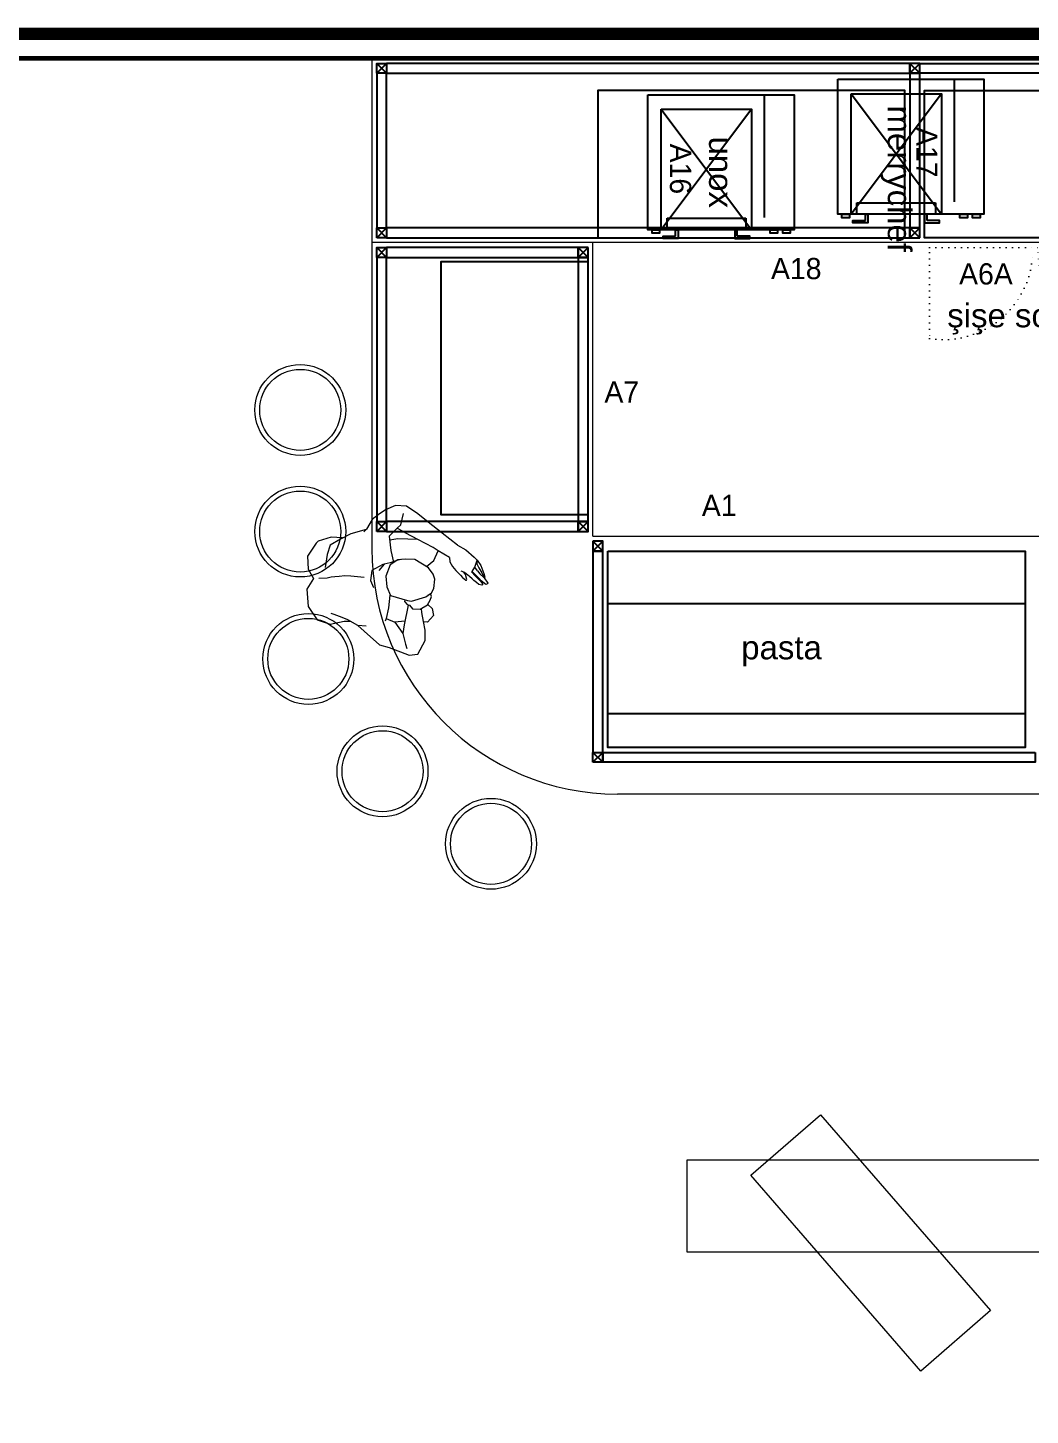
# Model space of a CAD drawing. Header units: centimetres. Extents: x -20963 to 233486, y -95276 to 159172.
# Drawn here: x 105426 to 105834, y 32191 to 32756 of the extents above; entities that cross this region are included whole.
import ezdxf
from ezdxf.enums import TextEntityAlignment as Align
from ezdxf.lldxf.tags import DXFTag

# ---------------------------------------------------------------- set-up
doc = ezdxf.new("R2010")
doc.units = ezdxf.units.CM
doc.header["$LTSCALE"] = 10
doc.header["$MEASUREMENT"] = 0
for name, pattern in [('DASHDOT2', [0.5, 0.25, -0.125, 0, -0.125]), ('DOT', [0.25, 0, -0.25]), ('HIDDENX2', [0.75, 0.5, -0.25])]:
    doc.linetypes.add(name, pattern=pattern)
for name, color, linetype, lineweight in [('-DWG_DETAY4', 7, 'DOT', 18), ('006 plans$0$A-WALL-FULL', 6, 'Continuous', 60), ('ARK_AHŞAP', 45, 'Continuous', 15), ('ARK_METAL', 252, 'Continuous', 15)]:
    doc.layers.add(name, color=color, linetype=linetype, lineweight=lineweight)
for name, color, linetype in [('A-MA-DEMISE LINE', 10, 'DASHDOT2'), ('CG TASARIM LOGO', 7, 'Continuous'), ('Kıtc-002 Çizgi', 7, 'Continuous'), ('Kıtc-006 Yazı 001', 1, 'Continuous'), ('Kıtc-040 Detay', 7, 'Continuous'), ('LP-DIMENSION_INT_100', 51, 'Continuous')]:
    doc.layers.add(name, color=color, linetype=linetype)
doc.styles.get("Standard").update_dxf_attribs({"font": 'arial.ttf'})
doc.styles.add('TAKSİM', font='GOTHIC.TTF', dxfattribs={"height": 20})
tags = doc.linetypes.add('DASHED', pattern=[19.05, 12.7, -6.35]).pattern_tags.tags
tags[6:7] = [DXFTag(74, 4), DXFTag(75, 0), DXFTag(340, '0'), DXFTag(46, 1.0), DXFTag(50, 0.0), DXFTag(44, 0.0), DXFTag(45, 0.0)]
tags[4:5] = [DXFTag(74, 4), DXFTag(75, 0), DXFTag(340, '0'), DXFTag(46, 1.0), DXFTag(50, 0.0), DXFTag(44, 0.0), DXFTag(45, 0.0)]

# ---------------------------------------------------------------- blocks, each defined once
blk = doc.blocks.new('gfgf')
at = {"layer": '006 plans$0$A-WALL-FULL'}
blk.add_line((397607.4, 254750), (389963.4, 254750), dxfattribs=at)
at = {"layer": 'A-MA-DEMISE LINE', "color": 12, "linetype": 'DASHDOT2', "ltscale": 1000, "const_width": 50}
blk.add_lwpolyline([(389939.4, 254849.9), (406247.4, 254850), (406247.4, 245201.1), (390696.7, 245201.1), (390696.7, 245924), (389939.4, 245924)], close=True, dxfattribs=at)
blk = doc.blocks.new('PLAN')
at = {"layer": 'A-MA-DEMISE LINE', "color": 4, "xscale": 0.1, "yscale": 0.1, "zscale": 0.1}
blk.add_blockref('gfgf', (62317.38, 7268.24, 0), dxfattribs=at)
blk = doc.blocks.new('A$C37970E4B')
at = {"layer": 'Kıtc-002 Çizgi', "linetype": 'HIDDENX2', "ltscale": 10}
blk.add_line((47.35, 58.54), (47.35, 3.54), dxfattribs=at)
at = {"layer": 'Kıtc-002 Çizgi', "linetype": 'DASHED'}
for p, q in [((5.44, 52.59), (42.17, 3.54)), ((42.17, 52.59), (5.44, 3.54))]:
    blk.add_line(p, q, dxfattribs=at)
at = {"layer": 'Kıtc-002 Çizgi'}
for points in [[(0, 58.54), (59.5, 58.54), (59.5, 3.54), (0, 3.54)], [(1.67, 3.54), (4.73, 3.54), (4.73, 2.12), (1.67, 2.12)], [(49.71, 3.53), (52.78, 3.53), (52.78, 2.12), (49.71, 2.12)], [(54.9, 3.53), (57.96, 3.53), (57.96, 2.12), (54.9, 2.12)]]:
    blk.add_lwpolyline(points, close=True, dxfattribs=at)
at = {"layer": 'Kıtc-002 Çizgi', "linetype": 'DASHED'}
blk.add_lwpolyline([(5.44, 52.59), (42.17, 52.59), (42.17, 3.54), (5.44, 3.54)], close=True, dxfattribs=at)
at = {"layer": 'Kıtc-002 Çizgi', "linetype": 'HIDDENX2', "ltscale": 10}
blk.add_lwpolyline([(7.79, 8.25), (39.81, 8.25), (39.81, 3.54), (7.79, 3.54)], close=True, dxfattribs=at)
at = {"layer": 'Kıtc-002 Çizgi'}
for points in [[(11.27, 0), (6.14, 0), (6.15, 1), (11.27, 1)], [(11.27, 1), (11.27, 3.53), (12.27, 3.53), (12.27, 0), (11.27, 0)], [(36.33, 1), (36.33, 3.53), (35.33, 3.53), (35.33, 0), (36.33, 0)], [(36.33, 0), (41.46, 0), (41.45, 1), (36.33, 1)]]:
    blk.add_lwpolyline(points, dxfattribs=at)
blk = doc.blocks.new('A$C14D17327')
at = {"layer": 'Kıtc-002 Çizgi', "color": 1, "elevation": 0}
blk.add_lwpolyline([(0, 4), (4, 4), (4, 0), (0, 0)], close=True, dxfattribs=at)
for points in [[(0, 4), (4, 0)], [(0, 0), (4, 4)]]:
    blk.add_lwpolyline(points, dxfattribs=at)
blk = doc.blocks.new('A$C2B571010')
at = {"layer": '-DWG_DETAY4', "color": 0}
for p, q in [((30.52, 37.46), (72.52, 37.46)), ((74.52, 37.46), (116.52, 37.46))]:
    blk.add_line(p, q, dxfattribs=at)
for points in [[(30.52, 35.46), (30.52, 0.46, 0.454885), (72.49, 35.46, 0.414214)], [(116.52, 35.46), (116.52, 0.46, -0.454885), (74.55, 35.46, -0.414214)]]:
    blk.add_lwpolyline(points, format="xyb", dxfattribs=at)
blk.add_lwpolyline([(118.52, 101.46), (118.52, 41.46), (28.52, 41.46), (28.52, 101.46)], close=True)
blk = doc.blocks.new('dada')
for p, q in [((219973.43, -31806.86), (219967.82, -31810.1)), ((219980.49, -31806.97), (219973.43, -31806.86)), ((219984.71, -31810.01), (219980.49, -31806.97)), ((219988.56, -31808.22), (219984.71, -31810.01)), ((219993.91, -31808.37), (219988.56, -31808.22)), ((219998.88, -31812.26), (219993.91, -31808.37)), ((219967.82, -31810.1), (219965.63, -31815.29)), ((219984.28, -31815.56), (219984.55, -31812.14)), ((219999.67, -31813.16), (219998.88, -31812.26)), ((220000.91, -31818.54), (219999.67, -31813.16)), ((219965.63, -31815.29), (219966.32, -31821.02)), ((219967.93, -31820.3), (219969.4, -31817.13)), ((219969.4, -31817.13), (219969.8, -31816.05)), ((219984.57, -31817.26), (219984.28, -31815.56)), ((219984.6, -31818.7), (219984.57, -31817.26)), ((219984.6, -31820.52), (219984.6, -31818.7)), ((219993.96, -31816.3), (219988.77, -31815.1)), ((219997.59, -31817.95), (219993.96, -31816.3)), ((219999.73, -31822.23), (219997.59, -31817.95)), ((220000.18, -31823.15), (220000.91, -31818.54)), ((219964.1, -31826.49), (219966.74, -31822.57)), ((219966.32, -31821.02), (219966.1, -31823.52)), ((219966.74, -31822.57), (219967.93, -31820.3)), ((219983.43, -31830.57), (219984.36, -31825.28)), ((219984.36, -31825.28), (219984.72, -31822.78)), ((219984.72, -31822.78), (219984.6, -31820.52)), ((220001.59, -31826.62), (219999.73, -31822.23)), ((219961.55, -31828.75), (219955.53, -31834.58)), ((219964.1, -31826.49), (219961.55, -31828.75)), ((219963.56, -31829.8), (219964.1, -31826.49)), ((220002.81, -31832.98), (220001.59, -31826.62)), ((219955.53, -31834.58), (219954.16, -31838.39)), ((219981.99, -31833.12), (219978.94, -31834.02)), ((219985.92, -31833.89), (219981.99, -31833.12)), ((219988.07, -31839.19), (219985.66, -31836.85)), ((219988.02, -31838.63), (219985.92, -31833.89)), ((220002.93, -31833.11), (220001.86, -31831.93)), ((220006.66, -31835.82), (220002.93, -31833.11)), ((220008.27, -31838.35), (220006.66, -31835.82)), ((219954.16, -31838.39), (219950.29, -31846.24)), ((219964.26, -31841.56), (219959.4, -31844.48)), ((219964.25, -31845.64), (219964.26, -31841.56)), ((219965.95, -31838.14), (219964.26, -31841.56)), ((219965.95, -31838.14), (219964.98, -31837.71)), ((219970.28, -31839.47), (219965.95, -31838.14)), ((219975.28, -31840.42), (219970.28, -31839.47)), ((219975.15, -31840.74), (219972.56, -31847.46)), ((219978.82, -31839.44), (219975.15, -31840.74)), ((219983.21, -31839.4), (219978.82, -31839.44)), ((219987.64, -31841.51), (219983.21, -31839.4)), ((219989.39, -31844.89), (219987.64, -31841.51)), ((219988.07, -31839.19), (219988.02, -31838.63)), ((219988.47, -31841.63), (219988.07, -31839.19)), ((219989.1, -31844.08), (219988.47, -31841.63)), ((219993.46, -31842.32), (219988.64, -31842.96)), ((219999.27, -31842.1), (219993.46, -31842.32)), ((219997.93, -31845.57), (219997.61, -31842.23)), ((219999.27, -31842.1), (220002.34, -31845.71)), ((220010.11, -31841.56), (220008.27, -31838.35)), ((220011.49, -31845.77), (220010.11, -31841.56)), ((219950.29, -31846.24), (219950.45, -31849.81)), ((219954.91, -31845.07), (219953.11, -31845.59)), ((219959.4, -31844.48), (219954.91, -31845.07)), ((219962.84, -31845.25), (219959.4, -31844.48)), ((219970.62, -31847.5), (219962.84, -31845.25)), ((219970.59, -31848.03), (219969.08, -31849.16)), ((219970.97, -31847.21), (219970.59, -31848.03)), ((219972.17, -31846.32), (219970.97, -31847.21)), ((219972.17, -31846.32), (219972.92, -31846.53)), ((219972.56, -31847.46), (219972.17, -31849.01)), ((219988.91, -31851.81), (219989.4, -31847.79)), ((219989.4, -31845.86), (219989.1, -31844.08)), ((219989.4, -31847.79), (219989.39, -31844.89)), ((219997.01, -31853.72), (219997.93, -31845.57)), ((219999.97, -31848.98), (220002.34, -31845.71)), ((220002.34, -31845.71), (220003.54, -31847.27)), ((220003.54, -31847.27), (220008.04, -31848.65)), ((220010.84, -31850.1), (220011.49, -31845.77)), ((219950.45, -31849.81), (219955.8, -31853.26)), ((219955.8, -31853.26), (219959.9, -31853.53)), ((219959.9, -31853.53), (219963.48, -31853.17)), ((219963.15, -31854.85), (219963.36, -31853.18)), ((219963.48, -31853.17), (219967.29, -31852.84)), ((219967.29, -31852.84), (219968.82, -31852.87)), ((219969.08, -31849.16), (219968.58, -31852.23)), ((219968.58, -31852.23), (219970.19, -31855.43)), ((219968.58, -31852.23), (219968.58, -31852.23)), ((219972.17, -31849.01), (219973.41, -31854.95)), ((219985.09, -31857.09), (219988.91, -31851.81)), ((219993.17, -31859.66), (219997.01, -31853.72)), ((219997.01, -31853.72), (219999.97, -31848.98)), ((220007.38, -31854.47), (220010.84, -31850.1)), ((220010.84, -31850.1), (220010.84, -31850.1)), ((219965.64, -31857.49), (219963.15, -31854.85)), ((219968.51, -31857.12), (219965.64, -31857.49)), ((219970.32, -31855.52), (219968.51, -31857.12)), ((219970.19, -31855.43), (219971.96, -31856.56)), ((219971.96, -31856.56), (219973.39, -31857.25)), ((219973.39, -31857.25), (219974.3, -31857.1)), ((219973.41, -31854.95), (219974.93, -31857.36)), ((219974.3, -31857.1), (219974, -31855.88)), ((219974.93, -31857.36), (219976.56, -31858.48)), ((219976.56, -31858.48), (219980.28, -31859.2)), ((219980.28, -31859.2), (219982.44, -31858.76)), ((219982.44, -31858.76), (219985.09, -31857.09)), ((219985.8, -31856.21), (219987.9, -31859.37)), ((219987.9, -31859.37), (219991.64, -31861.58)), ((219991.64, -31861.58), (219993.17, -31859.66)), ((219998.72, -31863.72), (220003.67, -31858.47)), ((220003.67, -31858.47), (220007.38, -31854.47)), ((219988.57, -31865.91), (219991.64, -31861.58)), ((219993.34, -31869.51), (219998.72, -31863.72)), ((219980.08, -31870.45), (219978.82, -31871.79)), ((219981.05, -31869.82), (219980.08, -31870.45)), ((219983.16, -31868.07), (219981.05, -31869.82)), ((219982.18, -31871.28), (219982.73, -31870.18)), ((219984.86, -31866.77), (219983.16, -31868.07)), ((219986.8, -31865.87), (219984.86, -31866.77)), ((219988.57, -31865.91), (219986.8, -31865.87)), ((219993.34, -31869.51), (219991.22, -31872.75)), ((219976.66, -31876.87), (219977.52, -31876.06)), ((219977.52, -31876.06), (219978.45, -31875.03)), ((219978.45, -31875.03), (219979.15, -31874.38)), ((219980.13, -31875.83), (219978.67, -31877.01)), ((219978.82, -31871.79), (219978.86, -31872.05)), ((219978.86, -31872.05), (219979.15, -31872.17)), ((219979.05, -31877.16), (219980.26, -31876.22)), ((219979.15, -31872.17), (219981.22, -31871.84)), ((219979.15, -31874.38), (219980.27, -31873.42)), ((219982.07, -31874.36), (219980.13, -31875.83)), ((219980.26, -31876.22), (219981.28, -31875.32)), ((219980.27, -31873.42), (219981.5, -31872.16)), ((219981.22, -31871.84), (219982.18, -31871.28)), ((219981.28, -31875.32), (219982.23, -31874.56)), ((219981.5, -31872.16), (219982.18, -31871.28)), ((219982.23, -31874.56), (219982.07, -31874.36)), ((219982.21, -31876.84), (219983.86, -31875.88)), ((219982.23, -31874.56), (219983.86, -31875.88)), ((219983.86, -31875.88), (219986.68, -31877.05)), ((219987.88, -31875.86), (219986.68, -31877.05)), ((219991.22, -31872.75), (219987.88, -31875.86)), ((219976.27, -31878.1), (219976.66, -31876.87)), ((219976.41, -31878.38), (219976.27, -31878.1)), ((219976.79, -31878.46), (219976.41, -31878.38)), ((219976.48, -31879.78), (219978.12, -31877.92)), ((219976.62, -31880.37), (219976.48, -31879.78)), ((219976.88, -31880.62), (219976.62, -31880.37)), ((219977.86, -31877.77), (219976.79, -31878.46)), ((219979.16, -31879.29), (219976.88, -31880.62)), ((219978.67, -31877.01), (219977.86, -31877.77)), ((219978.12, -31877.92), (219979.05, -31877.16)), ((219981.04, -31877.69), (219979.16, -31879.29)), ((219981.25, -31878.56), (219979.16, -31879.29)), ((219979.44, -31879.52), (219979.16, -31879.29)), ((219981.03, -31879.23), (219979.44, -31879.52)), ((219984.29, -31878.28), (219981.03, -31879.23)), ((219982.21, -31876.84), (219981.04, -31877.69)), ((219983.47, -31877.43), (219981.25, -31878.56)), ((219985.17, -31876.82), (219983.47, -31877.43)), ((219986.68, -31877.05), (219984.29, -31878.28)), ((219985.98, -31876.82), (219985.17, -31876.82))]:
    blk.add_line(p, q)

msp = doc.modelspace()

# ---------------------------------------------------------------- linework, layer by layer
at = {"elevation": 0}
for points in [[(105661.79, 32542.67), (105831.79, 32542.67), (105831.79, 32462.67), (105661.79, 32462.67)], [(105661.79, 32521.35), (105831.79, 32521.35), (105831.79, 32476.39), (105661.79, 32476.39)]]:
    msp.add_lwpolyline(points, close=True, dxfattribs=at)
at = {"layer": 'ARK_AHŞAP'}
for p, q in [((105565.79, 32743.24, 0), (105565.79, 32668.24, 0)), ((105565.79, 32668.24, 0), (105565.79, 32543.67, 0)), ((105565.79, 32668.24, 0), (105565.79, 32668.24, 0)), ((105655.79, 32668.24, 0), (105565.79, 32668.24, 0)), ((105655.79, 32548.67, 0), (106258.96, 32548.67, 0)), ((106258.96, 32443.67, 0), (105665.79, 32443.67, 0))]:
    msp.add_line(p, q, dxfattribs=at)
at = {"layer": 'ARK_AHŞAP', "elevation": 0}
for points in [[(105565.79, 32743.24), (105565.79, 32743.24), (106154.18, 32743.24), (106154.18, 32693.24), (106224.18, 32693.24), (106224.18, 32743.24), (106349.17, 32743.24), (106349.17, 32668.24), (105565.79, 32668.24), (105565.79, 32668.24)], [(105655.79, 32548.67), (105655.79, 32668.24)]]:
    msp.add_lwpolyline(points, dxfattribs=at)
at = {"layer": 'ARK_AHŞAP'}
for centre, radius in [((105536.61, 32600.13, 0), 18.5), ((105536.61, 32600.13, 0), 16.5), ((105536.61, 32550.6, 0), 18.5), ((105536.61, 32550.6, 0), 16.5), ((105539.91, 32498.72, 0), 18.5), ((105539.91, 32498.72, 0), 16.5), ((105570.12, 32452.98, 0), 18.5), ((105570.12, 32452.98, 0), 16.5), ((105614.27, 32423.44, 0), 18.5), ((105614.27, 32423.44, 0), 16.5)]:
    msp.add_circle(centre, radius, dxfattribs=at)
msp.add_arc((105665.79, 32543.67, 0), 100, 180, 270, dxfattribs=at)
at = {"layer": 'ARK_METAL', "elevation": 0}
for points in [[(105789.26, 32208.75), (105719.99, 32288.52), (105748.34, 32313.14), (105817.6, 32233.37)], [(105694.06, 32294.73), (106116.64, 32294.73), (106116.64, 32257.19), (105694.06, 32257.19)]]:
    msp.add_lwpolyline(points, close=True, dxfattribs=at)
at = {"layer": 'CG TASARIM LOGO', "elevation": 0}
for points in [[(105657.79, 32670.24), (105782.8, 32670.24), (105782.8, 32730.24), (105657.79, 32730.24)], [(105653.79, 32557.54), (105653.79, 32660.4), (105593.79, 32660.4), (105593.79, 32557.54)]]:
    msp.add_lwpolyline(points, close=True, dxfattribs=at)
at = {"layer": 'Kıtc-002 Çizgi', "color": 1, "elevation": 0}
for points in [[(105784.8, 32737.24), (105784.8, 32741.24), (105571.79, 32741.24), (105571.79, 32737.24)], [(105788.8, 32737.24), (105788.8, 32741.24), (105882.8, 32741.24), (105882.8, 32737.24)], [(105567.79, 32737.24), (105567.79, 32674.24), (105571.79, 32674.24), (105571.79, 32737.24)], [(105784.8, 32737.24), (105784.8, 32674.24), (105788.8, 32674.24), (105788.8, 32737.24)], [(105571.79, 32674.24), (105571.79, 32670.24), (105784.8, 32670.24), (105784.8, 32674.24)], [(105567.79, 32662.24), (105567.79, 32554.67), (105571.79, 32554.67), (105571.79, 32662.24)], [(105571.79, 32662.24), (105649.79, 32662.24), (105649.79, 32666.24), (105571.79, 32666.24)], [(105649.79, 32662.24), (105649.79, 32554.67), (105653.79, 32554.67), (105653.79, 32662.24)], [(105571.79, 32550.67), (105649.79, 32550.67), (105649.79, 32554.67), (105571.79, 32554.67)], [(105659.79, 32460.67), (105659.79, 32542.67), (105655.79, 32542.67), (105655.79, 32460.67)], [(105835.79, 32460.67), (105835.79, 32456.67), (105659.79, 32456.67), (105659.79, 32460.67)]]:
    msp.add_lwpolyline(points, close=True, dxfattribs=at)

# ---------------------------------------------------------------- block references
at = {"layer": 'ARK_AHŞAP', "rotation": 94.72271686582005}
msp.add_blockref('dada', (91952.14, -189325.33, 0), dxfattribs=at)
at = {"layer": 'CG TASARIM LOGO'}
for name, p in [('A$C2B571010', (105762.28, 32628.79, 0)), ('A$C37970E4B', (105678.15, 32669.94, 0))]:
    msp.add_blockref(name, p, dxfattribs=at)
at = {"layer": 'Kıtc-002 Çizgi'}
msp.add_blockref('A$C37970E4B', (105755.45, 32676.26, 0), dxfattribs=at)
at = {"layer": 'Kıtc-040 Detay'}
for p, rotation in [((105571.79, 32737.24, 0), 89.99999999999999), ((105571.79, 32670.24, 0), 89.99999999999999), ((105571.79, 32662.24, 0), 89.99999999999999), ((105571.79, 32550.67, 0), 89.99999999999999), ((105659.79, 32456.67, 0), 90.00000000000001)]:
    msp.add_blockref('A$C14D17327', p, dxfattribs=dict(at, rotation=rotation))
at = {"layer": 'Kıtc-040 Detay', "xscale": -1}
for p, rotation in [((105784.8, 32737.24, 0), 270), ((105784.8, 32670.24, 0), 270), ((105659.79, 32546.67, 0), 90)]:
    msp.add_blockref('A$C14D17327', p, dxfattribs=dict(at, rotation=rotation))
for p in [(105653.79, 32662.24, 0), (105653.79, 32550.67, 0)]:
    msp.add_blockref('A$C14D17327', p, dxfattribs=at)
at = {"layer": 'LP-DIMENSION_INT_100', "color": 2}
msp.add_blockref('PLAN', (4076.07, 0), dxfattribs=at)

# ---------------------------------------------------------------- texts
at = {"layer": '-DWG_DETAY4', "color": 0, "style": 'TAKSİM'}
for s, p in [('A17', (105787.38, 32705.03, 0)), ('A16', (105687.12, 32698.27, 0))]:
    msp.add_text(s, height=8.64, rotation=270, dxfattribs=at).set_placement(p, align=Align.CENTER)
for s, p in [('A18', (105738.54, 32653.37, 0)), ('A6A', (105815.75, 32651.2, 0)), ('A7', (105667.52, 32603.14, 0)), ('A1', (105707.17, 32556.91, 0))]:
    msp.add_text(s, height=8.64, dxfattribs=at).set_placement(p, align=Align.CENTER)
at = {"layer": 'Kıtc-006 Yazı 001'}
for s, p in [('merrychef', (105775.81, 32724.07, 0)), ('unox', (105703.04, 32711.46, 0))]:
    msp.add_text(s, height=9.6, rotation=270, dxfattribs=at).set_placement(p)
for s, p in [('şişe soğutucu', (105800, 32633.78, 0)), ('pasta', (105716.14, 32498.56, 0))]:
    msp.add_text(s, height=9.6, dxfattribs=at).set_placement(p)

doc.saveas('drawing.dxf')
